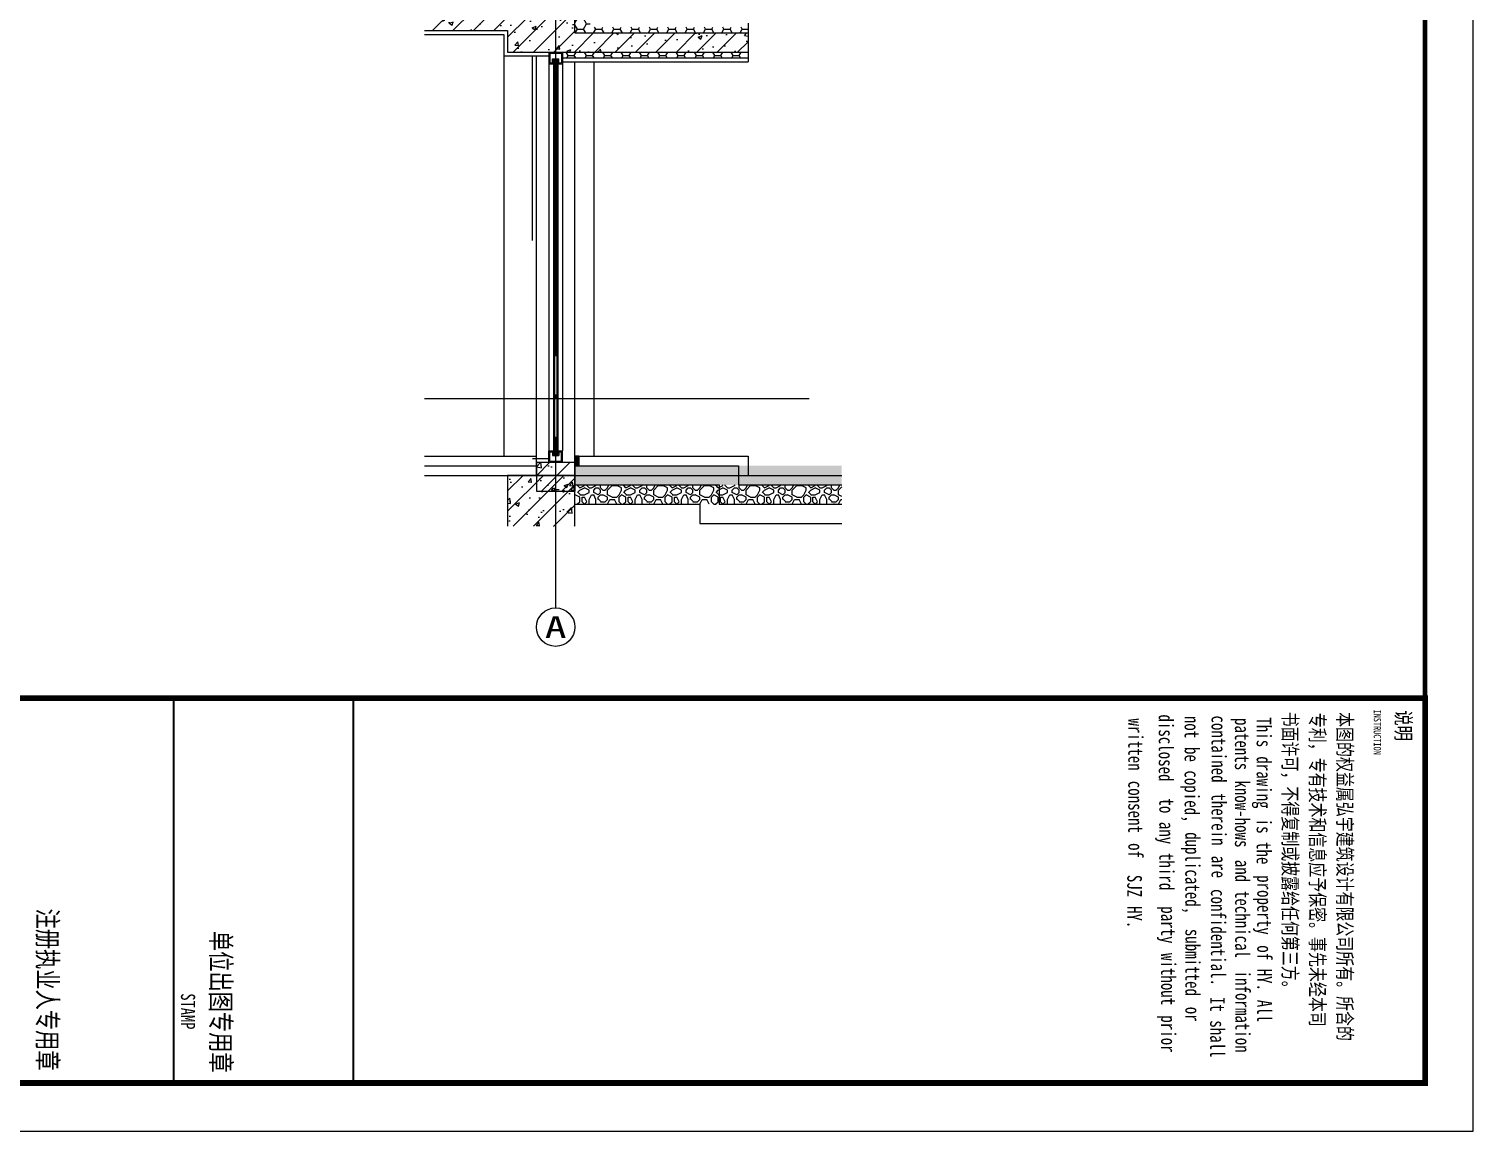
# Model space of a CAD drawing. Extents: x 39238 to 748440, y -374049 to 522939.
# Drawn here: x 740932 to 748440, y 211630 to 217360 of the extents above; entities that cross this region are included whole.
import ezdxf
from ezdxf.enums import TextEntityAlignment as Align

# ---------------------------------------------------------------- set-up
doc = ezdxf.new("R2010")
doc.units = 0
doc.header["$LTSCALE"] = 1000
doc.header["$MEASUREMENT"] = 0
doc.linetypes.add('DOTE', pattern=[2.42, 2, -0.2, 0.02, -0.2])
for name, color, linetype in [('AXIS', 3, 'Continuous'), ('AXIS_TEXT', 7, 'Continuous'), ('COLUMN', 9, 'Continuous'), ('DOTE', 1, 'DOTE'), ('Glass(玻璃)', 134, 'Continuous'), ('LINE_LOOK(看线)', 215, 'Continuous'), ('PUB_HATCH', 8, 'Continuous'), ('PUB_HATCH(详图填充)', 251, 'Continuous'), ('PUB_TITLE', 7, 'Continuous'), ('S_SURFACE(面层)', 62, 'Continuous'), ('Steel(金属)', 151, 'Continuous'), ('TK', 126, 'Continuous'), ('WALL', 2, 'Continuous'), ('大样粉刷线', 43, 'Continuous')]:
    doc.layers.add(name, color=color, linetype=linetype)
doc.styles.add('-宋体', font='', dxfattribs={"width": 0.8})
doc.styles.add('COMPLEX', font='COMPLEX')
doc.styles.get('-宋体').set_extended_font_data('SimSun')

# ---------------------------------------------------------------- blocks, each defined once
blk = doc.blocks.new('jztq')
at = {"layer": 'TK'}
for p, q in [((256167, 240984), (256167, 288043)), ((264167, 276100), (256167, 276100)), ((256167, 276100), (264167, 276100)), ((264140, 272362), (257137, 272362))]:
    blk.add_line(p, q, dxfattribs=at)
at = {"layer": 'TK', "const_width": 118}
blk.add_lwpolyline([(256167, 298384), (264167, 298384), (264167, 240984), (256167, 240984)], close=True, dxfattribs=at)
at = {"layer": 'TK', "const_width": 40}
for points in [[(256167, 276100), (264167, 276100)], [(256167, 272362), (264140, 272362)]]:
    blk.add_lwpolyline(points, dxfattribs=at)
at = {"layer": 'TK', "color": 9, "style": '-宋体', "width": 0.75}
blk.add_text('说明', height=312.7, dxfattribs=at).set_placement((256415, 297778))
at = {"layer": 'TK', "style": '-宋体', "width": 0.75}
for s, height, p in [('INSTRUCTION', 151.95, (256404, 297318)), ('本图的权益属弘宇建筑设计有限公司所有。所含的', 303.8, (256456, 296566)), ('专利，专有技术和信息应予保密。事先未经本司', 303.8, (256471, 295996)), ('书面许可，不得复制或披露给任何第三方。', 303.8, (256447, 295428)), ('This', 303.8, (256564, 294884)), ('drawing', 303.8, (257375, 294884)), ('is', 303.8, (258671, 294884)), ('of', 303.8, (261303, 294895)), ('All', 303.8, (262437, 294895)), ('the', 303.8, (259157, 294884)), ('property', 303.8, (259845, 294895)), ('HY.', 303.8, (261789, 294895)), ('patents', 303.8, (256578, 294432)), ('know-hows', 303.8, (257875, 294432)), ('and', 303.8, (259525, 294437)), ('technical', 303.8, (260173, 294437)), ('information', 303.8, (261831, 294443)), ('contained', 303.8, (256525, 293946)), ('therein', 303.8, (258145, 293946)), ('are', 303.8, (259441, 293946)), ('confidential.', 303.8, (260134, 293934)), ('It', 303.8, (262377, 293917)), ('shall', 303.8, (262863, 293917)), ('be', 303.8, (257181, 293386)), ('copied,', 303.8, (257667, 293386)), ('duplicated,', 303.8, (258951, 293400)), ('submitted', 303.8, (260962, 293402)), ('not', 303.8, (256533, 293386)), ('or', 303.8, (262582, 293402)), ('disclosed', 303.8, (256503, 292848)), ('to', 303.8, (258250, 292860)), ('third', 303.8, (259384, 292860)), ('party', 303.8, (260492, 292897)), ('without', 303.8, (261465, 292897)), ('prior', 303.8, (262761, 292897)), ('any', 303.8, (258736, 292860)), ('written', 303.8, (256587, 292215)), ('consent', 303.8, (257883, 292215)), ('of', 303.8, (259179, 292215)), ('SJZ', 303.8, (259838, 292193)), ('HY.', 303.8, (260486, 292193)), ('单位出图专用章', 411.8, (261005, 273140)), ('STAMP', 294.1, (262303, 272516)), ('注册执业人专用章', 411.8, (260539, 269536))]:
    blk.add_text(s, height=height, dxfattribs=at).set_placement(p)
blk = doc.blocks.new('A$C7CEB24DC')
at = {"layer": 'Steel(金属)'}
for p, q in [((-12, 60), (-35, 60)), ((-35, 0), (-35, 60)), ((35, 0), (-35, 0)), ((-17, 55), (-30, 55)), ((-30, 5), (-30, 55)), ((30, 5), (-30, 5)), ((-17, 55), (-17, 35)), ((17, 35), (-17, 35)), ((-12, 60), (-12, 40)), ((12, 40), (-12, 40)), ((12, 60), (12, 40)), ((35, 60), (12, 60)), ((17, 55), (17, 35)), ((30, 55), (17, 55)), ((30, 5), (30, 55)), ((35, 0), (35, 60))]:
    blk.add_line(p, q, dxfattribs=at)
blk = doc.blocks.new('_AXISO')
blk.add_circle((0, 0), 0.5)
at = {"layer": 'AXIS_TEXT', "style": 'COMPLEX', "width": 1.041667}
blk.add_attdef('A', text='', height=0.56, dxfattribs=at).set_placement((-0.25, -0.28), (0.25, -0.28), align=Align.FIT)

msp = doc.modelspace()

# ---------------------------------------------------------------- hatches: boundary and pattern name
at = {"layer": 'PUB_HATCH'}
msp.add_hatch(color=256, dxfattribs=at).paths.add_polyline_path([(743790.2, 215089.2), (743790.2, 215139.2), (743770.2, 215139.2), (743770.2, 215089.2)])
at = {"layer": 'PUB_HATCH(详图填充)'}
h = msp.add_hatch(dxfattribs=at)
h.set_pattern_fill('HONEY', color=256, scale=20, style=0)
h.set_pattern_definition([(0, (845795.687, 377497.742), (47.625, 27.4963), [31.75, -63.5]), (120, (845795.687, 377497.742), (-47.6249943, 27.49631), [31.75, -63.5]), (60, (845795.687, 377497.742), (5.7e-06, 54.99261), [-63.5, 31.75])])
h.paths.add_polyline_path([(744670.2, 217209.2), (744670.2, 217239.2), (743705.2, 217239.2), (743705.2, 217209.2)])
h.paths.add_polyline_path([(744670.2, 217339.2), (744670.2, 217369.2), (743850.2, 217369.2), (743850.2, 219019.2), (743705.2, 219019.2), (743705.2, 218989.2), (743770.2, 218989.2), (743770.2, 217339.2)])
h = msp.add_hatch(dxfattribs=at)
h.set_pattern_fill('钢筋混凝土', color=256, scale=30, style=0)
h.set_pattern_definition([(45, (845795.69, 377497.74), (-53.03301, 53.03301), []), (50, (845795.69, 377497.74), (215.17805, -18.82564), [22.5, -247.5]), (355, (845795.69, 377497.74), (-41.6254, 225.65764), [18, -198]), (100.4514, (845813.62, 377496.17), (173.55281, 206.83186), [19.12206, -210.34263]), (46.1842, (845795.69, 377557.74), (320.1723, -49.6557), [33.75, -371.25]), (96.6356, (845822.37, 377553.6), (280.3988, 292.23536), [28.6831, -315.5139]), (351.1842, (845795.7, 377557.74), (280.3986, 292.2356), [27, -297]), (21, (845825.69, 377542.74), (179.07212, -120.78567), [22.5, -247.5]), (326, (845825.69, 377542.74), (72.9946, 217.54501), [18, -198]), (71.4514, (845840.6, 377532.68), (252.06679, 96.75915), [19.12206, -210.34263]), (37.5, (845795.69, 377497.74), (3.647957, 99.868156), [0, -195.6, 0, -201, 0, -198.75]), (7.5, (845795.69, 377497.74), (78.92086, 118.323514), [0, -114.6, 0, -191.1, 0, -75.75]), (327.5, (845728.79, 377497.74), (160.14673, -6.76646), [0, -75, 0, -234, 0, -310.5]), (317.5, (845698.79, 377497.74), (174.95585, 30.03149), [0, -97.5, 0, -155.4, 0, -220.5])])
h.paths.add_polyline_path([(744670.2, 217239.2), (744670.2, 217339.2), (743770.2, 217339.2), (743770.2, 217939.2), (743420.2, 217939.2), (743420.2, 217450.8), (742988.2, 217450.8), (742988.2, 217350.8), (743420.2, 217350.8), (743420.2, 217239.2)])
h = msp.add_hatch(dxfattribs=at)
h.set_pattern_fill('钢筋混凝土', color=256, scale=30, style=0)
h.set_pattern_definition([(45, (845795.69, 376765.73), (-53.03301, 53.03301), []), (50, (845795.69, 376765.73), (215.17805, -18.82564), [22.5, -247.5]), (355, (845795.69, 376765.73), (-41.6254, 225.65764), [18, -198]), (100.4514, (845813.62, 376764.16), (173.55281, 206.83186), [19.12206, -210.34263]), (46.1842, (845795.69, 376825.73), (320.1723, -49.6557), [33.75, -371.25]), (96.6356, (845822.37, 376821.6), (280.3988, 292.23536), [28.6831, -315.5139]), (351.1842, (845795.7, 376825.73), (280.3986, 292.2356), [27, -297]), (21, (845825.69, 376810.73), (179.07212, -120.78567), [22.5, -247.5]), (326, (845825.69, 376810.73), (72.9946, 217.54501), [18, -198]), (71.4514, (845840.6, 376800.66), (252.06679, 96.75915), [19.12206, -210.34263]), (37.5, (845795.69, 376765.73), (3.647957, 99.868156), [0, -195.6, 0, -201, 0, -198.75]), (7.5, (845795.69, 376765.73), (78.92086, 118.323514), [0, -114.6, 0, -191.1, 0, -75.75]), (327.5, (845728.79, 376765.73), (160.14673, -6.76646), [0, -75, 0, -234, 0, -310.5]), (317.5, (845698.79, 376765.73), (174.95585, 30.03149), [0, -97.5, 0, -155.4, 0, -220.5])])
h.paths.add_polyline_path([(743670.2, 215107.2), (743570.2, 215107.2), (743570.2, 214957.2), (743670.2, 214957.2)])
h.paths.add_polyline_path([(743670.2, 214957.2), (743770.2, 214957.2), (743770.2, 215107.2), (743670.2, 215107.2)])
h = msp.add_hatch(dxfattribs=at)
h.set_pattern_fill('钢筋混凝土', color=256, scale=30, style=0)
h.set_pattern_definition([(45, (845795.69, 377897.74), (-53.03301, 53.03301), []), (50, (845795.69, 377897.74), (215.17805, -18.82564), [22.5, -247.5]), (355, (845795.69, 377897.74), (-41.6254, 225.65764), [18, -198]), (100.4514, (845813.62, 377896.17), (173.55281, 206.83186), [19.12206, -210.34263]), (46.1842, (845795.69, 377957.74), (320.1723, -49.6557), [33.75, -371.25]), (96.6356, (845822.37, 377953.6), (280.3988, 292.23536), [28.6831, -315.5139]), (351.1842, (845795.7, 377957.74), (280.3986, 292.2356), [27, -297]), (21, (845825.69, 377942.74), (179.07212, -120.78567), [22.5, -247.5]), (326, (845825.69, 377942.74), (72.9946, 217.54501), [18, -198]), (71.4514, (845840.6, 377932.68), (252.06679, 96.75915), [19.12206, -210.34263]), (37.5, (845795.69, 377897.74), (3.647957, 99.868156), [0, -195.6, 0, -201, 0, -198.75]), (7.5, (845795.69, 377897.74), (78.92086, 118.323514), [0, -114.6, 0, -191.1, 0, -75.75]), (327.5, (845728.79, 377897.74), (160.14673, -6.76646), [0, -75, 0, -234, 0, -310.5]), (317.5, (845698.79, 377897.74), (174.95585, 30.03149), [0, -97.5, 0, -155.4, 0, -220.5])])
h.paths.add_polyline_path([(743770.2, 214775.2), (743770.2, 215039.2), (743420.2, 215039.2), (743420.2, 214775.2)])
h = msp.add_hatch(dxfattribs=at)
h.set_pattern_fill('混凝土', color=256, scale=5, style=0)
h.set_pattern_definition([(50, (845795.687, 377897.742), (35.863009, -3.1376067), [3.75, -41.25]), (355, (845795.687, 377897.74), (-6.937567, 37.609607), [3, -33]), (100.4514, (845798.675, 377897.48), (28.925469, 34.471977), [3.1870095, -35.0571056]), (46.1842, (845795.687, 377907.74), (53.362052, -8.275951), [5.625, -61.875]), (96.6356, (845800.133, 377907.05), (46.733135, 48.705894), [4.780514, -52.58565]), (351.1842, (845795.687, 377907.74), (46.733097, 48.70593), [4.5, -49.5]), (21, (845800.687, 377905.242), (29.8453526, -20.1309445), [3.75, -41.25]), (326, (845800.687, 377905.24), (12.1657666, 36.257502), [3, -33]), (71.4514, (845803.174, 377903.564), (42.0111314, 16.126525), [3.1870095, -35.0571056]), (37.5, (845795.687, 377897.742), (0.6079928, 16.6446927), [0, -32.6, 0, -33.5, 0, -33.125]), (7.5, (845795.687, 377897.742), (13.1534769, 19.7205856), [0, -19.1, 0, -31.85, 0, -12.625]), (327.5, (845784.537, 377897.742), (26.6911218, -1.1277436), [0, -12.5, 0, -39, 0, -51.75]), (317.5, (845779.537, 377897.742), (29.1593085, 5.005249), [0, -16.25, 0, -25.9, 0, -36.75])])
h.paths.add_polyline_path([(745157.8, 214989.2), (745157.8, 215089.2), (743770.2, 215089.2), (743770.2, 214989.2)])
h = msp.add_hatch(dxfattribs=at)
h.set_pattern_fill('砾石铺砌', color=256, scale=30, style=0)
h.set_pattern_definition([(0, (845795.69, 377897.74), (240, 240), [24, -36, 12, -36, 12, -120]), (0, (845915.69, 377921.74), (240, 240), [12, -228]), (0, (845843.69, 377933.74), (240, 240), [12, -24, 12, -192]), (0, (845963.69, 377945.74), (240, 240), [24, -216]), (0, (845987.69, 377957.74), (240, 240), [12, -228]), (0, (845915.69, 377981.74), (240, 240), [24, -216]), (0, (845795.69, 377993.74), (240, 240), [12, -24, 12, -60, 36, -96]), (0, (845963.69, 378017.74), (240, 240), [24, -216]), (0, (845819.69, 378029.74), (240, 240), [24, -12, 12, -96, 12, -84]), (0, (845807.69, 378041.74), (240, 240), [12, -228]), (0, (845891.69, 378053.74), (240, 240), [12, -12, 12, -204]), (0, (845855.69, 378065.74), (240, 240), [12, -228]), (0, (846011.69, 378077.74), (240, 240), [12, -228]), (0, (845903.69, 378089.74), (240, 240), [12, -96, 12, -120]), (0, (845903.69, 378101.74), (240, 240), [24, -216]), (0, (845951.69, 378113.74), (240, 240), [24, -216]), (0, (845807.69, 378125.74), (240, 240), [12, -144, 24, -60]), (90, (845795.69, 378005.74), (-240, 240), [48, -48, 24, -120]), (90, (845807.69, 378005.74), (-240, 240), [12, -84, 24, -120]), (90, (845819.69, 377945.74), (-240, 240), [36, -204]), (90, (845831.69, 377945.74), (-240, 240), [24, -216]), (90, (845843.69, 377909.74), (-240, 240), [12, -144, 12, -12, 24, -36]), (90, (845867.69, 377909.74), (-240, 240), [12, -84, 12, -132]), (90, (845879.69, 378005.74), (-240, 240), [24, -36, 12, -12, 24, -132]), (90, (845891.69, 377957.74), (-240, 240), [24, -132, 12, -72]), (90, (845903.69, 377909.74), (-240, 240), [12, -12, 24, -192]), (90, (845927.69, 378065.74), (-240, 240), [12, -228]), (90, (845939.69, 378065.74), (-240, 240), [24, -24, 12, -12, 24, -144]), (90, (845951.69, 377957.74), (-240, 240), [12, -12, 12, -24, 12, -168]), (90, (845987.69, 378041.74), (-240, 240), [48, -192]), (90, (845999.69, 378017.74), (-240, 240), [48, -36, 24, -132]), (90, (846011.69, 377921.74), (-240, 240), [12, -36, 24, -168]), (90, (846023.69, 377945.74), (-240, 240), [36, -204]), (45, (845891.69, 377897.74), (1e-14, 240), [16.9704, -322.44084]), (45, (846023.69, 377909.74), (1e-14, 240), [16.9704, -288.50005, 16.9704, -16.9704]), (45, (845867.69, 377921.74), (1e-14, 240), [16.9704, -135.7632, 16.9704, -169.70725]), (45, (845927.69, 377921.74), (1e-14, 240), [16.9704, -271.52965, 16.9704, -33.9408]), (45, (845939.69, 377921.74), (1e-14, 240), [33.9408, -135.7632, 33.9408, -135.76645]), (45, (845879.69, 377945.74), (0.00115, 239.99885), [16.968, -152.736, 16.968, -16.968, 16.968, -118.80325]), (45, (845999.69, 377957.74), (1e-14, 240), [16.9704, -16.9704, 16.9704, -288.50005]), (45, (845831.69, 377969.74), (0.00115, 239.99885), [16.9704, -203.6448, 16.9704, -101.82565]), (45, (846023.69, 377993.74), (0.00115, 239.99885), [16.968, -16.968, 16.968, -67.8816, 16.968, -203.65765]), (45, (845879.69, 378029.74), (1e-14, 240), [16.9704, -322.44084]), (45, (845819.69, 378041.74), (1e-14, 240), [33.94104, -305.4702]), (45, (845795.69, 378065.74), (1e-14, 240), [16.9704, -16.9704, 16.9704, -288.50005]), (45, (845927.69, 378101.74), (1e-14, 240), [16.9704, -322.44084]), (45, (845999.69, 378125.74), (1e-14, 240), [16.9704, -322.44084]), (135, (845903.69, 377921.74), (-8e-07, 240), [16.9704, -322.44084]), (135, (845915.69, 377921.74), (-8e-07, 240), [16.9704, -322.44084]), (135, (845843.69, 377933.74), (-8e-07, 240), [16.9704, -67.8816, 33.9408, -220.61845]), (135, (845795.69, 377933.74), (-8e-07, 240), [16.9704, -322.44084]), (135, (845951.69, 377969.74), (-8e-07, 240), [16.9704, -135.7645, 16.9704, -169.70596]), (135, (845963.69, 377969.74), (-0.00115, 239.99885), [16.968, -101.832, 16.968, -101.808, 16.968, -84.86725]), (135, (845819.69, 377981.74), (-0.00115, 239.99885), [16.9704, -322.44084]), (135, (846011.69, 377993.74), (-0.00115, 239.99885), [33.936, -84.852, 16.968, -16.968, 16.968, -169.71925]), (135, (845855.69, 378029.74), (-8e-07, 240), [16.9704, -322.44084]), (135, (845951.69, 378029.74), (-8e-07, 240), [33.94104, -305.4702]), (135, (845963.69, 378029.74), (-8e-07, 240), [16.9704, -322.44084]), (135, (845891.69, 378053.74), (-8e-07, 240), [16.9704, -322.44084]), (135, (845819.69, 378089.74), (-8e-07, 240), [16.9704, -322.44084]), (135, (846011.69, 378089.74), (-8e-07, 240), [16.9704, -322.44084]), (26.56505, (845819.69, 377897.74), (240, 2e-06), [26.832, -509.8243]), (26.56505, (845795.69, 377921.74), (240, 2e-06), [26.832, -509.8243]), (26.56505, (845795.69, 377933.74), (240, 2e-06), [26.832, -509.8243]), (26.56505, (845855.69, 377933.74), (240, 2e-06), [26.832, -509.8243]), (26.56505, (845843.69, 377981.74), (240, 2e-06), [26.832, -509.8243]), (26.56505, (845843.69, 377993.74), (240, 2e-06), [26.832, -509.8243]), (26.56505, (845891.69, 378041.74), (240, 2e-06), [26.832, -509.8243]), (26.56505, (845903.69, 378053.74), (240, 2e-06), [26.832, -509.8243]), (26.56505, (845807.69, 378077.74), (240, 2e-06), [26.832, -509.8243]), (26.56505, (845879.69, 378077.74), (240, 2e-06), [26.832, -509.8243]), (63.43495, (845999.69, 377897.74), (1e-08, 240), [26.832, -509.8243]), (63.43495, (845939.69, 377933.74), (1e-08, 240), [26.832, -509.8243]), (63.43495, (845903.69, 377957.74), (1e-08, 240), [26.832, -509.8243]), (63.43495, (845939.69, 377993.74), (1e-08, 240), [26.832, -509.8243]), (63.43495, (845951.69, 377993.74), (1e-08, 240), [26.832, -509.8243]), (63.43495, (845867.69, 378029.74), (1e-08, 240), [26.832, -509.8243]), (63.43495, (845843.69, 378041.74), (1e-08, 240), [26.832, -509.8243]), (63.43495, (845939.69, 378089.74), (1e-08, 240), [26.832, -509.8243]), (63.43495, (845843.69, 378113.74), (1e-08, 240), [26.832, -509.8243]), (116.56505, (845807.69, 378041.74), (-2e-06, 240), [26.832, -509.8243]), (116.56505, (845951.69, 378041.74), (-2e-06, 240), [26.832, -509.8243]), (116.56505, (845795.69, 378053.74), (-2e-06, 240), [26.832, -509.8243]), (116.56505, (845987.69, 378089.74), (-2e-06, 240), [26.832, -509.8243]), (116.56505, (845831.69, 378101.74), (-2e-06, 240), [26.832, -509.8243]), (116.56505, (845879.69, 378113.74), (-2e-06, 240), [26.832, -509.8243]), (153.43495, (845891.69, 377897.74), (-240, 1e-07), [26.832, -509.8243]), (153.43495, (845843.69, 377921.74), (-240, 1e-07), [26.832, -509.8243]), (153.43495, (846011.69, 377933.74), (-240, 1e-07), [26.832, -509.8243]), (153.43495, (845987.69, 377957.74), (-240, 1e-07), [26.832, -509.8243]), (153.43495, (845891.69, 377981.74), (-240, 1e-07), [26.832, -509.8243]), (153.43495, (845831.69, 377993.74), (-240, 1e-07), [26.832, -509.8243]), (153.43495, (845903.69, 377993.74), (-240, 1e-07), [26.832, -509.8243]), (153.43495, (845867.69, 378017.74), (-240, 1e-07), [26.832, -509.8243]), (153.43495, (845867.69, 378077.74), (-240, 1e-07), [26.832, -509.8243]), (153.43495, (845795.69, 378125.74), (-240, 1e-07), [26.832, -509.8243]), (153.43495, (845939.69, 378125.74), (-240, 1e-07), [26.832, -509.8243]), (153.43495, (845963.69, 378125.74), (-240, 1e-07), [26.832, -509.8243])])
h.paths.add_polyline_path([(745157.8, 214889.2), (745157.8, 214989.2), (743770.2, 214989.2), (743770.2, 214889.2)])

# ---------------------------------------------------------------- linework, layer by layer
at = {"layer": 'AXIS'}
msp.add_line((743670.2, 214775.2), (743670.2, 214350.2), dxfattribs=at)
at = {"layer": 'COLUMN'}
for p, q in [((744670.2, 217389.2), (744670.2, 217189.2)), ((743570.2, 215107.2), (743770.2, 215107.2)), ((743570.2, 215107.2), (743570.2, 214957.2)), ((743770.2, 215107.2), (743770.2, 214957.2)), ((743570.2, 214957.2), (743770.2, 214957.2))]:
    msp.add_line(p, q, dxfattribs=at)
for points in [[(743770.2, 217339.2), (743770.2, 217939.2), (743420.2, 217939.2), (743420.2, 217450.8), (742988.2, 217450.8)], [(742988.2, 217350.8), (743420.2, 217350.8), (743420.2, 217239.2), (743770.2, 217239.2), (743770.2, 217239.2)], [(743770.2, 217339.2), (744670.2, 217339.2)], [(743770.2, 217239.2), (744670.2, 217239.2)], [(743770.2, 214775.2), (743770.2, 215039.2), (743420.2, 215039.2), (743420.2, 214775.2)], [(743770.2, 215089.2), (744620.2, 215089.2), (744620.2, 214989.2), (745157.8, 214989.2)], [(743770.2, 214989.2), (744520.2, 214989.2), (744520.2, 214889.2), (745157.8, 214889.2)], [(743770.2, 214889.2), (744420.2, 214889.2), (744420.2, 214789.2), (745157.8, 214789.2)]]:
    msp.add_lwpolyline(points, dxfattribs=at)
at = {"layer": 'DOTE', "linetype": 'DOTE'}
for p, q in [((743670.2, 239439), (743670.2, 214775.2)), ((742988.2, 215439.2), (745157.8, 215439.2)), ((742988.2, 215039.2), (745157.8, 215039.2))]:
    msp.add_line(p, q, dxfattribs=at)
at = {"layer": 'Glass(玻璃)'}
for p, q in [((743664.2, 217199.2, 0), (743664.2, 215147.2, 0)), ((743676.2, 217199.2, 0), (743676.2, 215147.2, 0)), ((743682.2, 217199.2, 0), (743682.2, 215167.2, 0)), ((743635.2, 217179.2), (743635.2, 215127.2)), ((743658.2, 217179.2, 0), (743658.2, 215147.2, 0)), ((743658.2, 217179.2, 0), (743658.2, 215147.2, 0)), ((743705.2, 217179.2), (743705.2, 215167.2))]:
    msp.add_line(p, q, dxfattribs=at)
at = {"layer": 'LINE_LOOK(看线)'}
for p, q in [((743400.2, 217219.2), (743400.2, 215139.2)), ((743550.2, 216259.2), (743550.2, 217219.2)), ((743870.2, 215139.2), (743870.2, 217189.2))]:
    msp.add_line(p, q, dxfattribs=at)
at = {"layer": 'PUB_HATCH'}
msp.add_line((743790.2, 215089.2), (743790.2, 215139.2), dxfattribs=at)
at = {"layer": 'PUB_TITLE'}
msp.add_lwpolyline([(733589.5, 211630.2), (748439.5, 211630.2), (748439.5, 243155.2), (733589.5, 243155.2)], close=True, dxfattribs=at)
at = {"layer": 'PUB_TITLE', "const_width": 25}
msp.add_lwpolyline([(733839.5, 211880.2), (748189.5, 211880.2), (748189.5, 242530.2), (733839.5, 242530.2)], close=True, dxfattribs=at)
at = {"layer": 'S_SURFACE(面层)'}
msp.add_line((743790.2, 215139.2), (743790.2, 215089.2), dxfattribs=at)
at = {"layer": 'WALL'}
for p, q in [((743570.2, 215039.2), (743570.2, 217219.2)), ((743770.2, 215039.2), (743770.2, 217189.2))]:
    msp.add_line(p, q, dxfattribs=at)
msp.add_lwpolyline([(743790.2, 215089.2), (743790.2, 215089.2)], dxfattribs=at)
at = {"layer": '大样粉刷线'}
msp.add_line((743550.2, 215127.2), (743635.2, 215127.2), dxfattribs=at)
for points in [[(742988.2, 217330.8), (743400.2, 217330.8), (743400.2, 217219.2), (743635.2, 217219.2)], [(743705.2, 217209.2), (744670.2, 217209.2)], [(743705.2, 217189.2), (744670.2, 217189.2)], [(742988.2, 215139.2), (743570.2, 215139.2)], [(743770.2, 215139.2), (744670.2, 215139.2), (744670.2, 215039.2), (745157.8, 215039.2)], [(743790.2, 215089.2), (743790.2, 215139.2), (743770.2, 215139.2), (743770.2, 215089.2), (743790.2, 215089.2)], [(742988.2, 215089.2), (743570.2, 215089.2)]]:
    msp.add_lwpolyline(points, dxfattribs=at)

# ---------------------------------------------------------------- block references
at = {"rotation": 180}
msp.add_blockref('A$C7CEB24DC', (743670.2, 217239.2), dxfattribs=at)
at = {"xscale": -1}
msp.add_blockref('A$C7CEB24DC', (743670.2, 215107.2), dxfattribs=at)
at = {"xscale": 0.25, "yscale": 0.25, "zscale": 0.25, "rotation": 270}
msp.add_blockref('jztq', (673593.5, 277922.1), dxfattribs=at)
at = {"layer": 'AXIS'}
ref = msp.add_blockref('_AXISO', (743670.2, 214250.2), dxfattribs=dict(at, xscale=200, yscale=200, zscale=200))
ref.add_attrib('A', 'A', dxfattribs={"layer": 'AXIS_TEXT', "height": 113.1, "style": '-宋体', "width": 1.757812}).set_placement((743613.6, 214193.7), (743726.8, 214193.7), align=Align.FIT)

doc.saveas('drawing.dxf')
